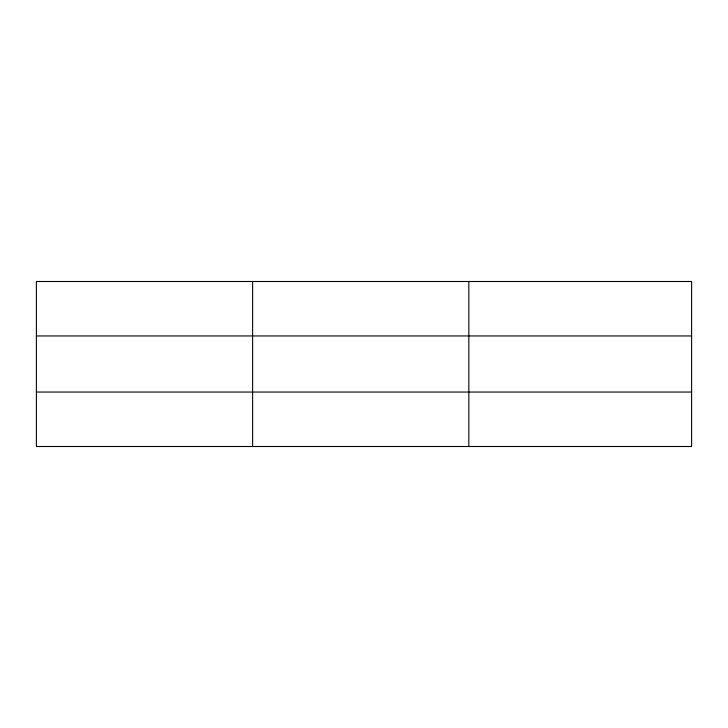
<?xml version="1.0" encoding="UTF-8"?>
<svg xmlns="http://www.w3.org/2000/svg" width="728" height="728" viewBox="0 0 728 728"><rect width="100%" height="100%" fill="white"/><g stroke="black" fill="none" stroke-linecap="round" stroke-linejoin="round"><path stroke-width="1.09" d="M252.616 446.501L252.616 281.499M468.832 446.501L468.832 281.499M691.6 392.046L691.6 446.501L36.4 446.501L36.4 281.499L691.6 281.499L691.6 392.046L36.4 392.046M36.4 335.954L691.6 335.954"/></g></svg>
